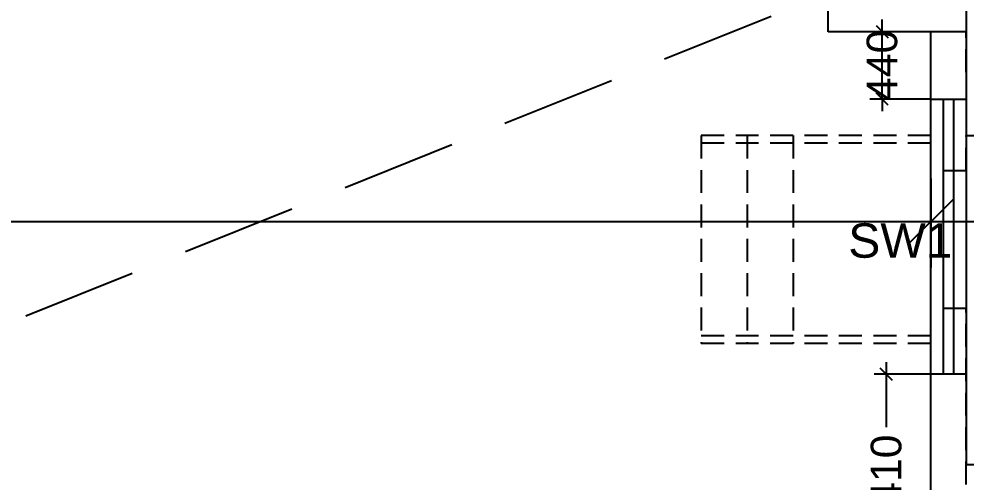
# Model space of a CAD drawing. Extents: x 6345096 to 6738923, y -6490958 to -6305885.
# Drawn here: x 6629733 to 6635922, y -6436884 to -6433855 of the extents above; entities that cross this region are included whole.
import ezdxf
from ezdxf.enums import TextEntityAlignment as Align

# ---------------------------------------------------------------- set-up
doc = ezdxf.new("R2010")
doc.units = 0
doc.header["$LTSCALE"] = 600
doc.header["$MEASUREMENT"] = 0
doc.header["$PDMODE"] = 35
doc.linetypes.add('HIDDEN', pattern=[0.375, 0.25, -0.125])
doc.linetypes.add('HIDDEN2', pattern=[0.1875, 0.125, -0.0625])
doc.layers.get('0').update_dxf_attribs({"linetype": 'CONTINUOUS'})
doc.layers.get('Defpoints').update_dxf_attribs({"linetype": 'CONTINUOUS'})
for name, color, linetype in [('C00-00-00', 7, 'CONTINUOUS'), ('DIMEN', 5, 'CONTINUOUS'), ('Duct', 8, 'CONTINUOUS'), ('HS', 251, 'CONTINUOUS'), ('joinery', 7, 'CONTINUOUS'), ('LA-column', 3, 'CONTINUOUS'), ('Walls', 7, 'CONTINUOUS'), ('WIN', 151, 'CONTINUOUS'), ('Working Dim', 5, 'CONTINUOUS')]:
    doc.layers.add(name, color=color, linetype=linetype)
doc.styles.add('ari', font='arial.ttf')
doc.styles.get("Standard").update_dxf_attribs({"font": 'romans.shx'})
doc.dimstyles.new('int. dim', dxfattribs={"dimtxt": 200, "dimasz": 80, "dimexe": 80, "dimexo": 0, "dimgap": 70, "dimtad": 0, "dimdec": 0, "dimzin": 12, "dimdsep": 46, "dimtxsty": 'ari', "dimblk": 'OBLIQUE', "dimcen": 2, "dimdle": 80, "dimclrd": 256, "dimclre": 256, "dimclrt": 6, "dimadec": 0, "dimazin": 0, "dimtfac": 1, "dimtdec": 0, "dimtix": 1, "dimtmove": 2, "dimatfit": 3, "dimfxl": 1, "dimtolj": 1, "dimtzin": 0, "dimlwd": -1, "dimlwe": -1, "dimarcsym": 0})
doc.dimstyles.new('STANDARD$0', dxfattribs={"dimscale": 0, "dimtxt": 150, "dimasz": 125, "dimexe": 0.75, "dimexo": 1, "dimgap": 25, "dimtad": 1, "dimdec": 0, "dimdsep": 46, "dimtxsty": 'Standard', "dimblk1": 'DOT', "dimblk2": 'DOT', "dimsah": 1, "dimcen": 2.5, "dimclrd": 1, "dimclre": 1, "dimclrt": 3, "dimadec": 0, "dimazin": 0, "dimtfac": 1, "dimtdec": 0, "dimtmove": 0, "dimatfit": 3, "dimldrblk": 'DOT', "dimfxl": 1, "dimtolj": 1, "dimtzin": 0, "dimarcsym": 0})

# ---------------------------------------------------------------- blocks, each defined once
blk = doc.blocks.new('_Oblique')
at = {"color": 0, "linetype": 'ByBlock', "lineweight": -2}
blk.add_line((-0.5, -0.5), (0.5, 0.5), dxfattribs=at)
blk = doc.blocks.new('*D2258')
at = {"layer": 'Defpoints', "color": 0, "transparency": 16777216}
for p in [(6635400.9, -6436178.8), (6635692, -6436178.8, 1.4), (6635692, -6437588.8, 1.4)]:
    blk.add_point(p, dxfattribs=at)
at = {"layer": 'Working Dim', "transparency": 16777216}
for p, q in [((6635400.9, -6436098.8), (6635400.9, -6436524.9)), ((6635692, -6436178.8), (6635320.9, -6436178.8)), ((6635400.9, -6437668.8), (6635400.9, -6437242.7)), ((6635692, -6437588.8), (6635320.9, -6437588.8))]:
    blk.add_line(p, q, dxfattribs=at)
at = {"layer": 'Working Dim', "transparency": 16777216, "xscale": 80, "yscale": 80, "zscale": 80}
for p, rotation in [((6635400.9, -6436178.8), 90), ((6635400.9, -6437588.8), 270)]:
    blk.add_blockref('_Oblique', p, dxfattribs=dict(at, rotation=rotation))
at = {"layer": 'Working Dim', "color": 6, "transparency": 16777216, "insert": (6635400.9, -6436883.8), "char_height": 200, "attachment_point": 5, "rotation": 90, "style": 'ari'}
blk.add_mtext('\\A1;1410', dxfattribs=at)
blk = doc.blocks.new('*D2259')
at = {"layer": 'Defpoints', "color": 0, "transparency": 16777216}
for p in [(6635374, -6433938.8), (6635692, -6433938.8, 5.1), (6635692, -6434378.8, 1.4)]:
    blk.add_point(p, dxfattribs=at)
at = {"layer": 'Working Dim', "transparency": 16777216}
for p, q in [((6635374, -6433938.8), (6635374, -6433858.8)), ((6635692, -6433938.8), (6635294, -6433938.8)), ((6635374, -6434378.8), (6635374, -6433938.8)), ((6635692, -6434378.8), (6635294, -6434378.8)), ((6635374, -6434378.8), (6635374, -6434458.8))]:
    blk.add_line(p, q, dxfattribs=at)
at = {"layer": 'Working Dim', "transparency": 16777216, "xscale": 80, "yscale": 80, "zscale": 80}
for p, rotation in [((6635374, -6433938.8), 270), ((6635374, -6434378.8), 90)]:
    blk.add_blockref('_Oblique', p, dxfattribs=dict(at, rotation=rotation))
at = {"layer": 'Working Dim', "color": 6, "transparency": 16777216, "insert": (6635374, -6434158.8), "char_height": 200, "attachment_point": 5, "rotation": 90, "style": 'ari'}
blk.add_mtext('\\A1;440', dxfattribs=at)
blk = doc.blocks.new('*D2284')
at = {"layer": 'Defpoints', "color": 0, "transparency": 16777216}
for p in [(6618473.5, -6434803.8), (6635692, -6434898.8), (6618473.5, -6435181.1)]:
    blk.add_point(p, dxfattribs=at)
at = {"layer": 'DIMEN', "color": 8, "transparency": 16777216}
for p, q in [((6618473.5, -6434803.8), (6618473.5, -6435481.1)), ((6635692, -6434898.8), (6635692, -6435481.1)), ((6618173.5, -6435181.1), (6625977.4, -6435181.1)), ((6635992, -6435181.1), (6628188.2, -6435181.1))]:
    blk.add_line(p, q, dxfattribs=at)
at = {"layer": 'DIMEN', "color": 8, "transparency": 16777216, "xscale": 300, "yscale": 300, "zscale": 300, "rotation": 180}
blk.add_blockref('_Oblique', (6618473.5, -6435181.1), dxfattribs=at)
at = {"layer": 'DIMEN', "color": 8, "transparency": 16777216, "xscale": 300, "yscale": 300, "zscale": 300}
blk.add_blockref('_Oblique', (6635692, -6435181.1), dxfattribs=at)
at = {"layer": 'DIMEN', "color": 7, "transparency": 16777216, "insert": (6627082.8, -6435181.1), "char_height": 500, "attachment_point": 5, "style": 'ari'}
blk.add_mtext('\\A1;17.22m', dxfattribs=at)
blk = doc.blocks.new('A$C2CD672AE')
at = {"layer": 'C00-00-00', "color": 8, "linetype": 'HIDDEN'}
for points in [[(105372.6, 21805.7), (105372.6, 21805.7), (103872.6, 21805.7)], [(105372.6, 21755.7), (103872.6, 21755.7)], [(105602.6, 21575.7), (105372.6, 21575.7)], [(105602.6, 20675.7), (105372.6, 20675.7)], [(105372.6, 20495.7), (103872.6, 20495.7)], [(105372.6, 20445.7), (105372.6, 20445.7), (103872.6, 20445.7)]]:
    blk.add_lwpolyline(points, dxfattribs=at)
at = {"layer": 'Walls', "color": 8, "linetype": 'HIDDEN'}
for p, q in [((105372.6, 21575.7), (105372.6, 22485.1)), ((105602.6, 22220.7), (105602.6, 22485.1)), ((107402.6, 21920.7), (105602.6, 21920.7)), ((103872.6, 21805.7, -2.4), (103872.6, 20445.7, -2.4)), ((104172.6, 21805.7, -2.4), (104172.6, 20445.7, -2.4)), ((104472.6, 21805.7, -2.4), (104472.6, 20445.7, -2.4)), ((105602.6, 21805.7), (108602.6, 21805.7)), ((105602.6, 21575.7), (105602.6, 21805.7)), ((105372.6, 16075), (105372.6, 20675.7)), ((105602.6, 17274.5), (105602.6, 20675.7))]:
    blk.add_line(p, q, dxfattribs=at)

msp = doc.modelspace()

# ---------------------------------------------------------------- linework, layer by layer
at = {"layer": 'Duct', "color": 8, "linetype": 'HIDDEN2', "ltscale": 10}
msp.add_line((6635692.042, -6433418.828, -3.473), (6618993.541, -6440139.542, -2.798), dxfattribs=at)
at = {"layer": 'LA-column', "color": 2, "elevation": 2.283}
msp.add_lwpolyline([(6635022.032, -6433938.819), (6635022.032, -6433038.819), (6635922.032, -6433038.819), (6635922.032, -6433938.819)], close=True, dxfattribs=at)
at = {"layer": 'Walls', "linetype": 'Continuous'}
for p, q in [((6635692.042, -6440348.728, -2.848), (6635692.042, -6433938.819, -2.848)), ((6635922.042, -6433938.819, -2.848), (6635922.042, -6436768.794, -2.848)), ((6635922.042, -6436768.794, -2.848), (6641569.546, -6436768.794, -2.848))]:
    msp.add_line(p, q, dxfattribs=at)
at = {"layer": 'WIN', "linetype": 'Continuous', "elevation": -2.848}
for points in [[(6635692.042, -6436178.794), (6635692.042, -6434378.794), (6635922.042, -6434378.794), (6635922.042, -6436178.794)], [(6635692.042, -6436178.794), (6635692.042, -6434378.794), (6635922.042, -6434378.794), (6635922.042, -6436178.794)], [(6635774.825, -6436178.794), (6635774.825, -6434378.794), (6635839.259, -6434378.794), (6635839.259, -6436178.794)], [(6635774.825, -6436178.794), (6635774.825, -6434378.794), (6635839.259, -6434378.794), (6635839.259, -6436178.794)]]:
    msp.add_lwpolyline(points, close=True, dxfattribs=at)
at = {"layer": 'WIN', "color": 8, "linetype": 'HIDDEN'}
for points, elevation in [([(6635692.129, -6436178.794), (6635692.129, -6434378.794), (6635922.129, -6434378.794), (6635922.129, -6436178.794)], -2.848), ([(6635692.129, -6436178.794), (6635692.129, -6434378.794), (6635922.129, -6434378.794), (6635922.129, -6436178.794)], -2.848), ([(6635692.129, -6436178.794), (6635692.129, -6434378.794), (6635922.129, -6434378.794), (6635922.129, -6436178.794)], 5.322), ([(6635692.129, -6436178.794), (6635692.129, -6434378.794), (6635922.129, -6434378.794), (6635922.129, -6436178.794)], 5.322), ([(6635774.912, -6436178.794), (6635774.912, -6434378.794), (6635839.346, -6434378.794), (6635839.346, -6436178.794)], -2.848), ([(6635774.912, -6436178.794), (6635774.912, -6434378.794), (6635839.346, -6434378.794), (6635839.346, -6436178.794)], -2.848), ([(6635774.912, -6436178.794), (6635774.912, -6434378.794), (6635839.346, -6434378.794), (6635839.346, -6436178.794)], 5.322), ([(6635774.912, -6436178.794), (6635774.912, -6434378.794), (6635839.346, -6434378.794), (6635839.346, -6436178.794)], 5.322)]:
    msp.add_lwpolyline(points, close=True, dxfattribs=dict(at, elevation=elevation))

# ---------------------------------------------------------------- block references
at = {"layer": 'HS'}
msp.add_blockref('A$C2CD672AE', (6530319.294, -6456423.902, 8.17), dxfattribs=at)

# ---------------------------------------------------------------- texts
at = {"layer": 'joinery', "style": 'ari'}
msp.add_text('SW1', height=225, dxfattribs=at).set_placement((6635493.096, -6435416.653, -4.167), align=Align.CENTER)

# ---------------------------------------------------------------- dimensions: what is measured, and where the dimension line sits
at = {"layer": 'DIMEN'}
dim = msp.add_linear_dim(base=(6618473.541, -6435181.097, -2.848), p1=(6635692.042, -6434898.804, -2.848), p2=(6618473.541, -6434803.822, -2.848), angle=180, dimstyle='STANDARD$0', override={"dimscale": 1, "dimtxt": 500, "dimasz": 300, "dimexe": 300, "dimexo": 0, "dimgap": 1, "dimtad": 0, "dimdec": 2, "dimlfac": 0.001, "dimzin": 0, "dimpost": 'm', "dimtxsty": 'ari', "dimblk1": 'Oblique', "dimblk2": 'Oblique', "dimcen": 0, "dimdle": 300, "dimclrd": 8, "dimclre": 8, "dimclrt": 7, "dimadec": 2, "dimtdec": 2, "dimtmove": 2, "dimfxl": 0.75, "dimfrac": 1, "dimlwd": 65535, "dimlwe": 65535}, dxfattribs=at)
dim.commit()
dim.dimension.update_dxf_attribs({"geometry": '*D2284', "text_midpoint": (6627082.791, -6435181.097, -2.848)})
at = {"layer": 'Working Dim'}
for base, p1, p2, picture, middle in [((6635373.977, -6433938.819, -2.848), (6635692.042, -6434378.794, -1.476), (6635692.042, -6433938.819, 2.283), '*D2259', (6635373.977, -6434158.807, -2.848)), ((6635400.936, -6436178.794, -2.848), (6635692.042, -6437588.794, -1.476), (6635692.042, -6436178.794, -1.476), '*D2258', (6635400.936, -6436883.794, -2.848))]:
    dim = msp.add_linear_dim(base=base, p1=p1, p2=p2, angle=90, dimstyle='int. dim', override={"dimtxt": 200}, dxfattribs=at)
    dim.commit()
    dim.dimension.update_dxf_attribs({"geometry": picture, "text_midpoint": middle})

doc.saveas('drawing.dxf')
